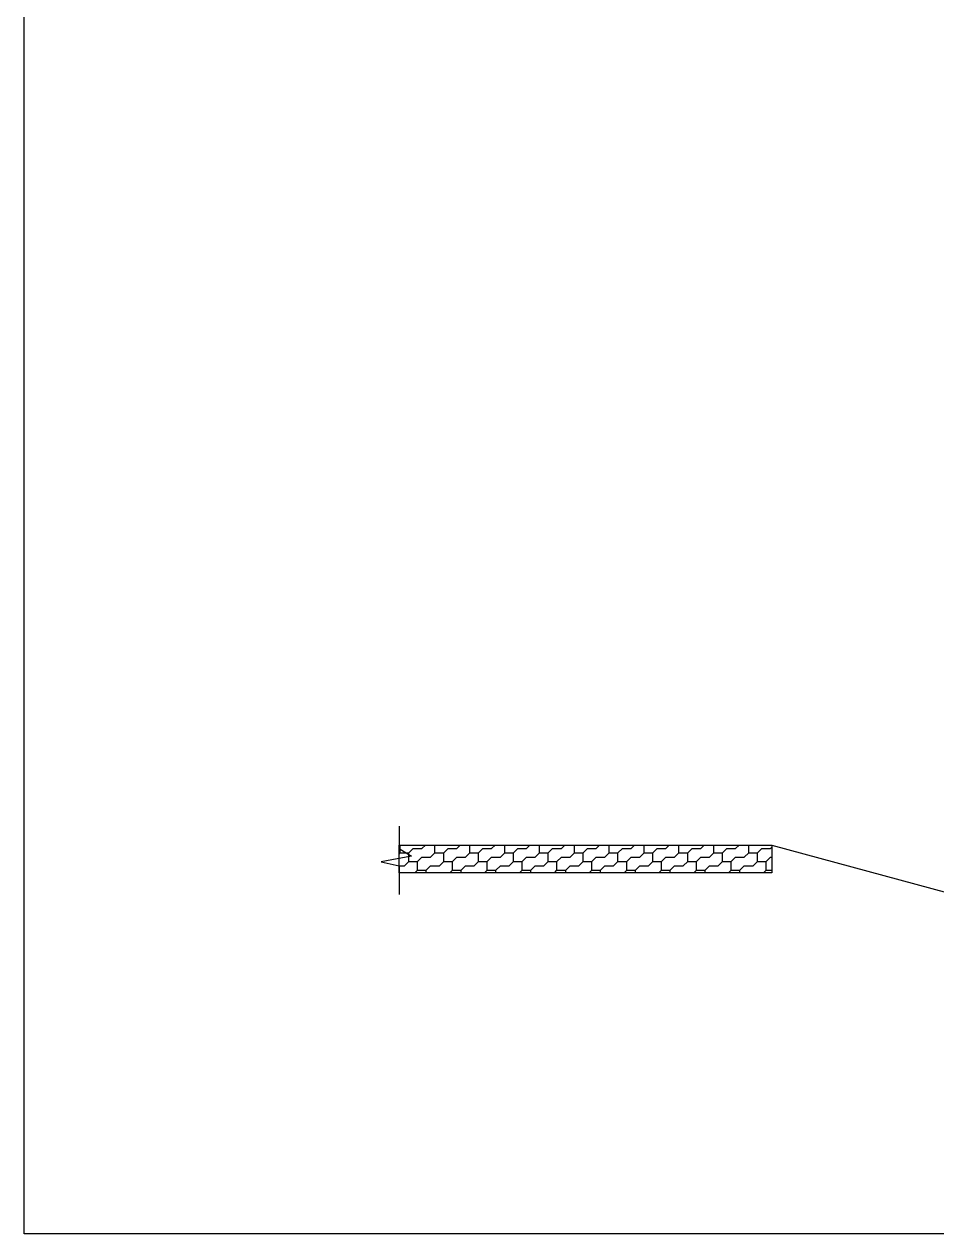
# Model space of a CAD drawing. Header units: millimetres. Extents: x -1003406 to 3312184, y 81337 to 716393.
# Drawn here: x 1103155 to 1113629, y 397062 to 410947 of the extents above; entities that cross this region are included whole.
import ezdxf

# ---------------------------------------------------------------- set-up
doc = ezdxf.new("R2010")
doc.units = ezdxf.units.MM
doc.header["$LTSCALE"] = 10
doc.layers.add('L-PAVEMENT_HATCH铺装填充', color=253, linetype='CONTINUOUS')
doc.layers.add('W-bridge approach引桥', color=4, linetype='CONTINUOUS')

msp = doc.modelspace()

# ---------------------------------------------------------------- hatches: boundary and pattern name
at = {"layer": 'L-PAVEMENT_HATCH铺装填充'}
h = msp.add_hatch(dxfattribs=at)
h.set_pattern_fill('S形人行道砖', color=256, scale=100)
h.set_pattern_definition([(0, (-63330.4, -42965.384), (150, 50), [100, -300]), (90, (-63330.4, -42965.38), (-100, 100), [100, -300]), (45, (-63330.4, -42865.384), (150, 50), [70.72, -212.12, 70.72, -212.125425])])
h.paths.add_polyline_path([(1111734.4, 401204.5), (1111734.4, 401523.9), (1107456.6, 401523.9), (1107456.6, 401204.5)])

# ---------------------------------------------------------------- linework, layer by layer
msp.add_line((1111734.4, 401523.9), (1118928.3, 399567.1), dxfattribs=at)
msp.add_lwpolyline([(1107456.6, 401740.4), (1107456.6, 401483.8), (1107600.4, 401395.2), (1107252.7, 401331.7), (1107456.6, 401286.3), (1107456.6, 400957)], dxfattribs=at)
msp.add_lwpolyline([(1107456.6, 401523.9), (1111734.4, 401523.9), (1111734.4, 401204.5), (1107456.6, 401204.5)], close=True, dxfattribs=at)
at = {"layer": 'W-bridge approach引桥'}
msp.add_lwpolyline([(1103155.1, 424832.7), (1130827.7, 424832.7), (1130827.7, 397062), (1103155.1, 397062)], close=True, dxfattribs=at)

doc.saveas('drawing.dxf')
